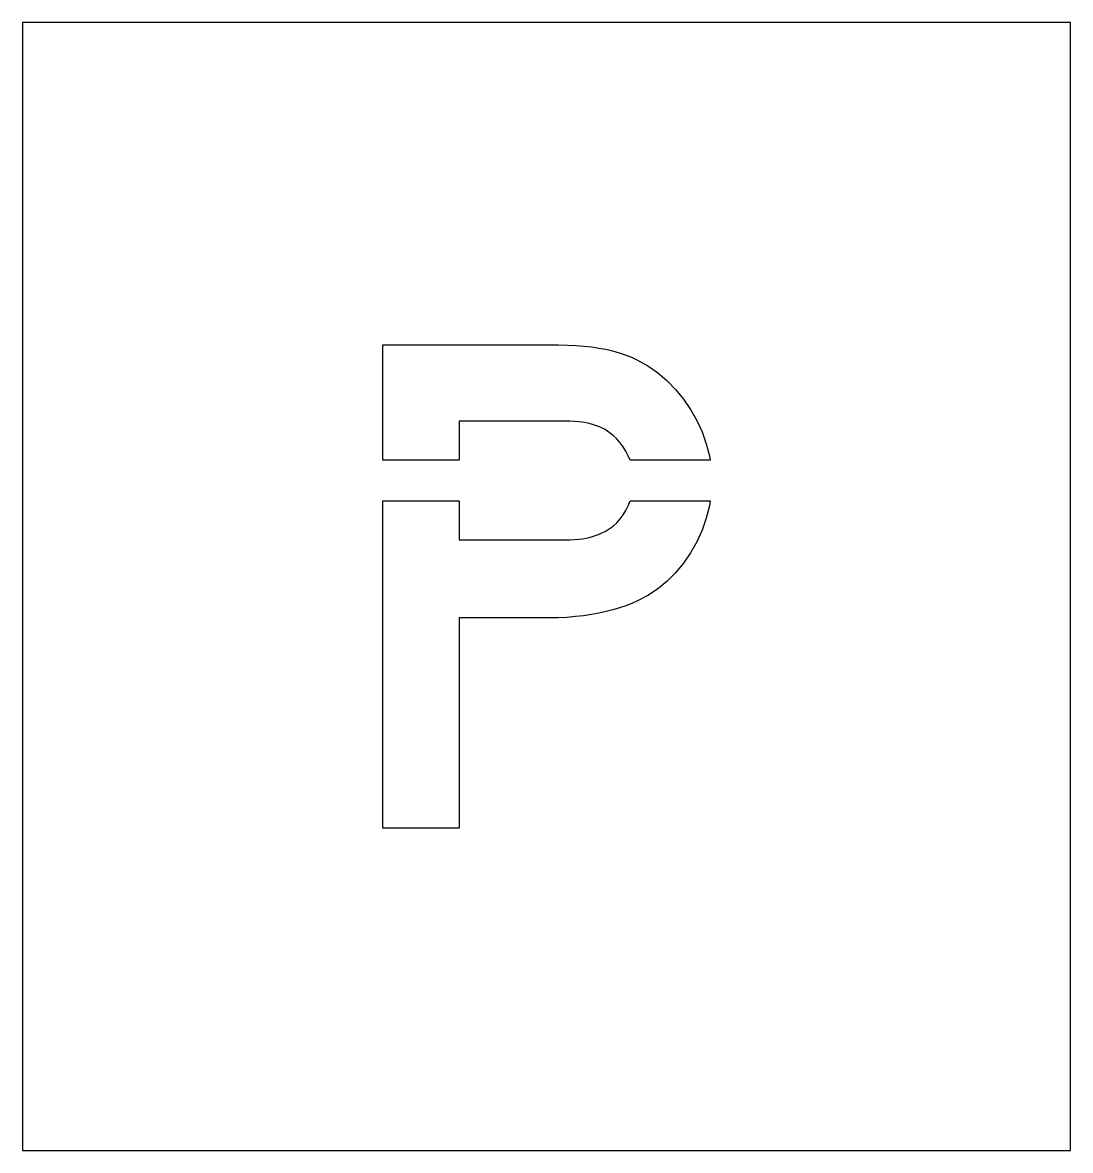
# Model space of a CAD drawing. Extents: x 0 to 13, y 0 to 14.
import ezdxf

# ---------------------------------------------------------------- set-up
doc = ezdxf.new("R2010")
doc.units = 0
doc.layers.add('CUT', color=7, linetype='Continuous')
doc.layers.add('OUTSIDE', color=1, linetype='Continuous')

msp = doc.modelspace()

# ---------------------------------------------------------------- linework, layer by layer
at = {"layer": 'CUT'}
for points in [[(7.4847, 8.6788), (7.4511, 8.7328), (7.4133, 8.7838), (7.3719, 8.8312), (7.3263, 8.8744), (7.2783, 8.9134), (7.2267, 8.9476), (7.1859, 8.9674), (7.1469, 8.9842), (7.1085, 8.9992), (7.0701, 9.0118), (7.0311, 9.0226), (6.9903, 9.0316), (6.9465, 9.0388), (6.8997, 9.0442), (6.8481, 9.0478), (6.7911, 9.0508), (6.7287, 9.052), (6.6585, 9.0526), (5.4165, 9.0526), (5.4165, 8.5668), (4.4691, 8.5668), (4.4691, 10), (6.5325, 10), (6.6501, 9.9988), (6.7611, 9.9964), (6.8661, 9.991), (6.9657, 9.9838), (7.0605, 9.9736), (7.1505, 9.9604), (7.2369, 9.9442), (7.3197, 9.925), (7.3995, 9.9022), (7.4769, 9.8758), (7.5525, 9.8452), (7.6269, 9.8104), (7.7559, 9.7396), (7.8783, 9.6544), (7.9935, 9.556), (8.1009, 9.4462), (8.1993, 9.3262), (8.2875, 9.1972), (8.3649, 9.061), (8.4303, 8.9188), (8.4825, 8.7712), (8.5215, 8.6212), (8.5298, 8.5668), (7.5374, 8.5668), (7.5141, 8.6224)], [(8.3649, 7.555), (8.2875, 7.4182), (8.1993, 7.2898), (8.1009, 7.171), (7.9935, 7.0636), (7.8783, 6.9682), (7.7559, 6.8872), (7.6269, 6.8212), (7.5567, 6.7906), (7.4829, 6.7618), (7.4055, 6.7348), (7.3245, 6.7102), (7.2393, 6.688), (7.1505, 6.6682), (7.0581, 6.6514), (6.9609, 6.637), (6.8601, 6.6256), (6.7551, 6.6172), (6.6459, 6.6124), (6.5325, 6.6106), (5.4165, 6.6106), (5.4165, 4), (4.4691, 4), (4.4691, 8.0648), (5.4165, 8.0648), (5.4165, 7.579), (6.6585, 7.579), (6.7287, 7.5796), (6.7911, 7.5808), (6.8481, 7.5838), (6.8997, 7.5874), (6.9465, 7.5928), (6.9903, 7.6), (7.0311, 7.609), (7.0701, 7.6192), (7.1085, 7.6324), (7.1469, 7.6474), (7.1859, 7.6642), (7.2267, 7.684), (7.2783, 7.714), (7.3263, 7.75), (7.3719, 7.792), (7.4133, 7.8388), (7.4511, 7.8898), (7.4847, 7.945), (7.5141, 8.0026), (7.5387, 8.0632), (7.5392, 8.0648), (8.5309, 8.0648), (8.5215, 8.002), (8.4825, 7.8484), (8.4303, 7.699)]]:
    msp.add_lwpolyline(points, close=True, dxfattribs=at)
at = {"layer": 'OUTSIDE'}
msp.add_lwpolyline([(0, 0), (13, 0), (13, 14), (0, 14)], close=True, dxfattribs=at)

doc.saveas('drawing.dxf')
